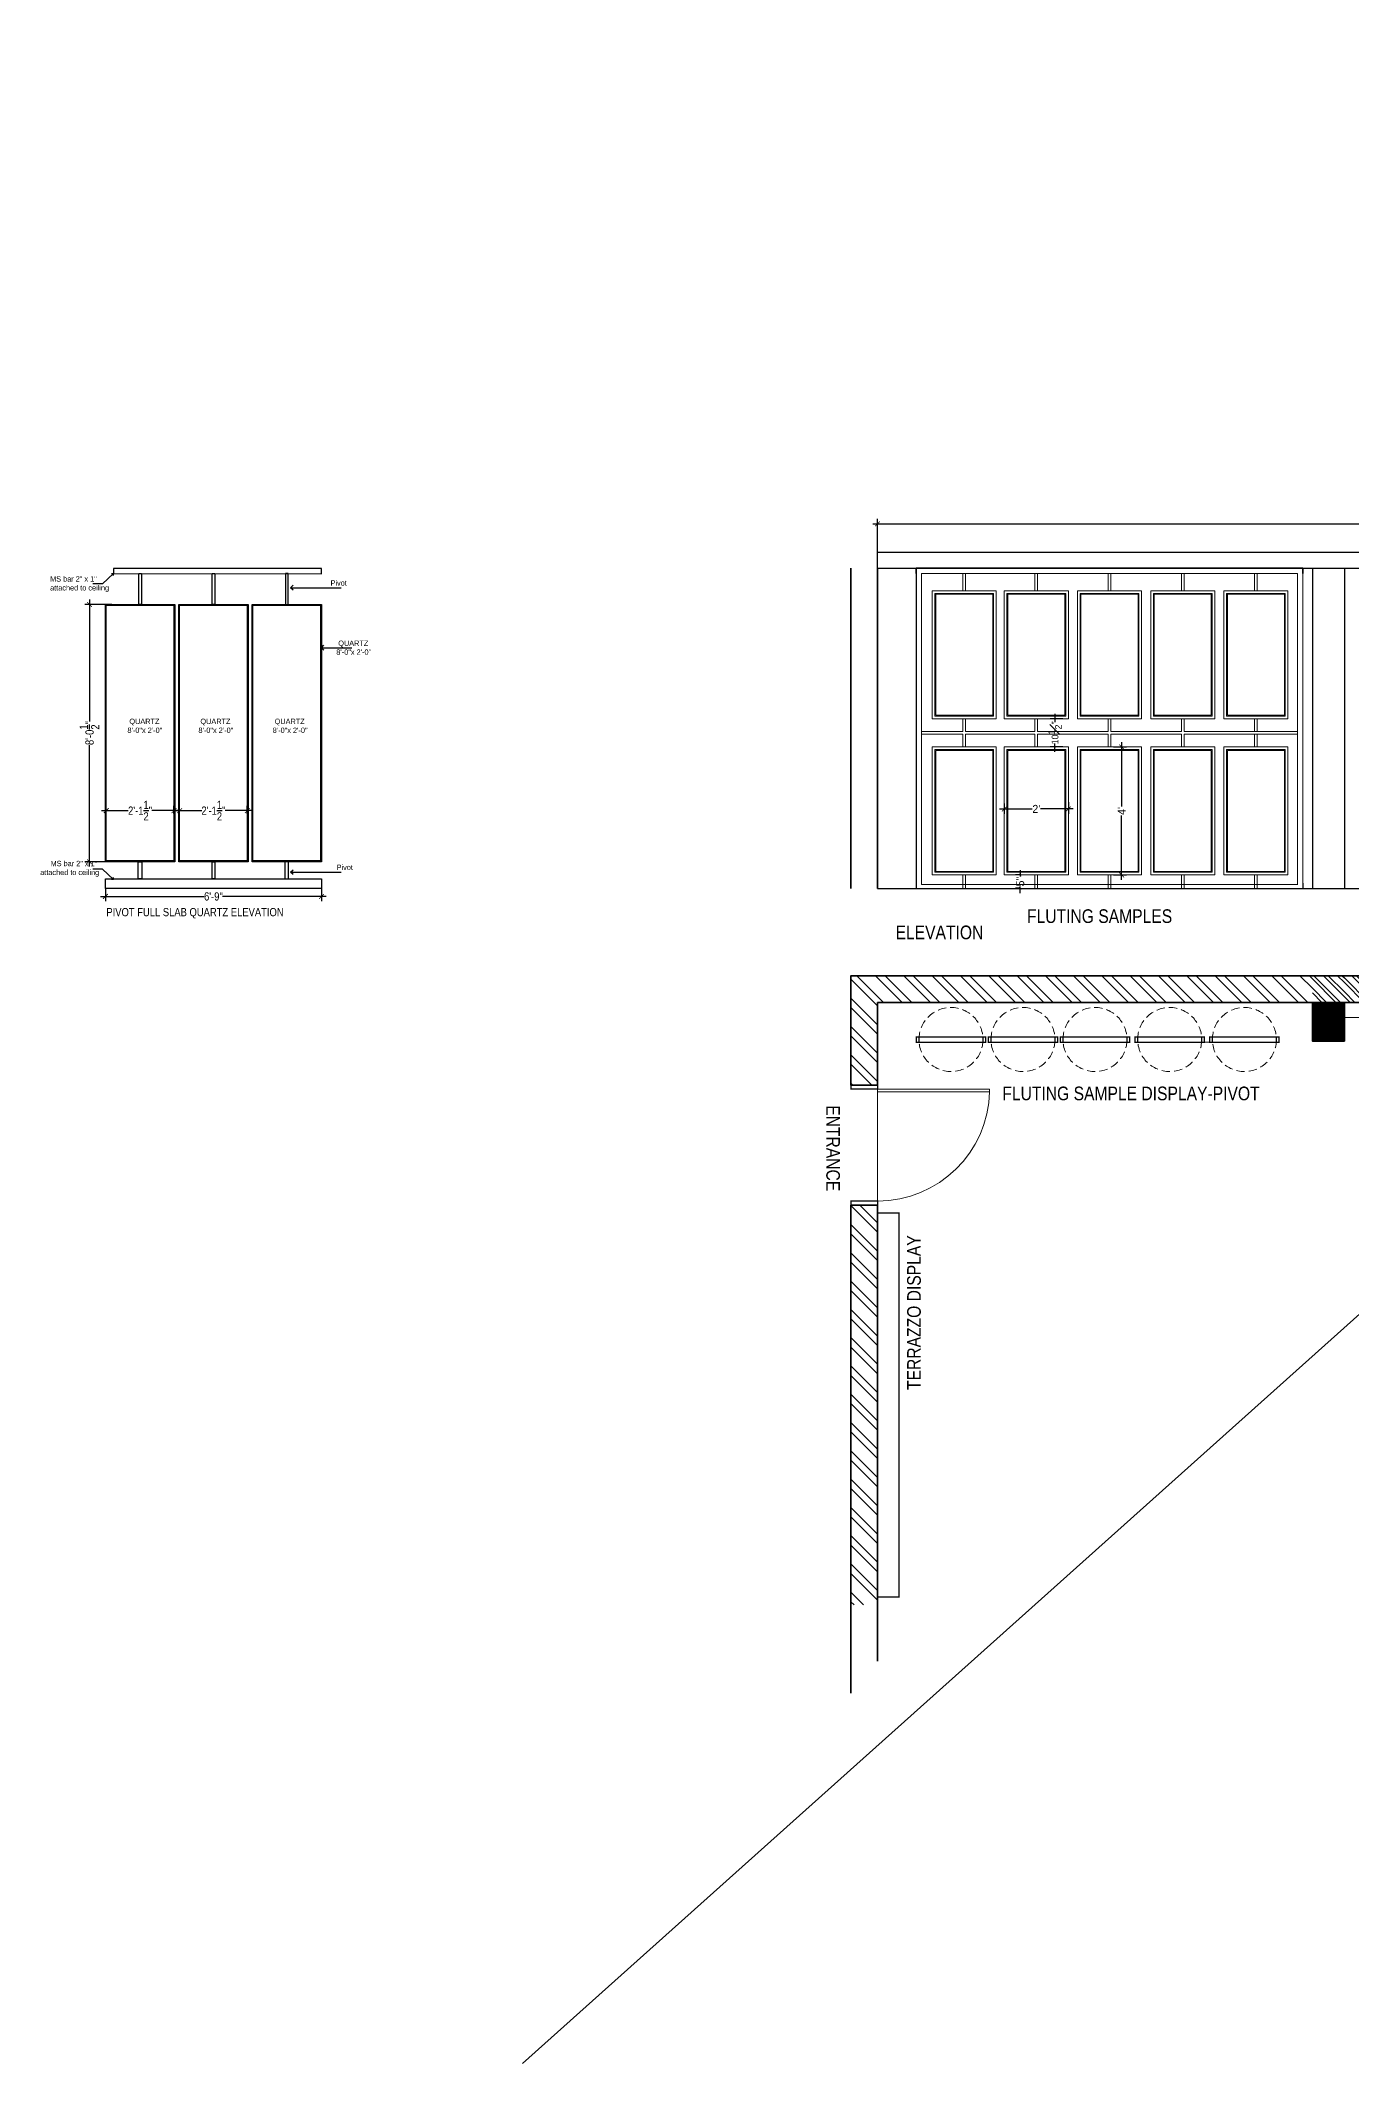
# Model space of a CAD drawing. Header units: inches. Extents: x -109431 to 29005, y -34715 to -1756.
# Drawn here: x -48911 to -48419, y -12367 to -11608 of the extents above; entities that cross this region are included whole.
import ezdxf

# ---------------------------------------------------------------- set-up
doc = ezdxf.new("R2010")
doc.units = ezdxf.units.IN
doc.header["$LTSCALE"] = 0.05
doc.header["$MEASUREMENT"] = 0
doc.header["$PDMODE"] = 3
doc.header["$PDSIZE"] = -4
doc.linetypes.add('A2-XREF-115_FURN$0$HIDDEN', pattern=[0.375, 0.25, -0.125])
doc.linetypes.add('DASHED2', pattern=[0.375, 0.25, -0.125])
doc.layers.get('Defpoints').update_dxf_attribs({"linetype": 'DASHED2'})
for name, color, linetype in [('Civil Dimension - Text', 7, 'Continuous'), ('Column', 6, 'Continuous'), ('Eleavtion', 11, 'Continuous'), ('Flooring Layout', 7, 'Continuous'), ('Furniture text & dimension', 7, 'Continuous'), ('text', 4, 'Continuous')]:
    doc.layers.add(name, color=color, linetype=linetype)
for name, color, linetype, lineweight in [('FURNITURE', 1, 'Continuous', 18), ('hatch', 7, 'Continuous', 25), ('WALL', 7, 'Continuous', 35)]:
    doc.layers.add(name, color=color, linetype=linetype, lineweight=lineweight)
doc.styles.add('4MMOF3-8', font='ARIALN.TTF', dxfattribs={"height": 5.12})
doc.styles.add('9-128OF1-4', font='ARIALN.TTF', dxfattribs={"height": 3.0792})
doc.styles.add('ARIAL1', font='romans.shx', dxfattribs={"width": 0.85})
doc.styles.add('style2', font='stylu.ttf')
doc.dimstyles.new('DIM 1-4', dxfattribs={"dimtxt": 3.0792, "dimasz": 1.82, "dimexe": 1.82, "dimexo": 0, "dimgap": 0.09, "dimtad": 0, "dimzin": 0, "dimdsep": 46, "dimlunit": 4, "dimtxsty": '9-128OF1-4', "dimblk": 'ARCHTICK', "dimcen": 1.8125, "dimdle": 1.82, "dimclrd": 8, "dimclre": 8, "dimadec": 0, "dimazin": 0, "dimtfac": 1, "dimtofl": 0, "dimtmove": 0, "dimatfit": 3, "dimldrblk": 'OPEN90', "dimfxl": 1, "dimtolj": 1, "dimtzin": 0, "dimlwd": -1, "dimarcsym": 0})
pattern_1 = [(315, (-44216.4232, 72304.417), (2.65165043, 2.65165043), []), (315, (-44216.4232, 72302.6493), (2.65165043, 2.65165043), [])]

# ---------------------------------------------------------------- blocks, each defined once
blk = doc.blocks.new('_ArchTick')
at = {"color": 0, "const_width": 0.15}
blk.add_lwpolyline([(-0.5, -0.5), (0.5, 0.5)], dxfattribs=at)
blk = doc.blocks.new('*D405')
at = {"layer": 'Defpoints', "color": 0, "ltscale": 50, "transparency": 16777216}
for p in [(-48549.47, -11894.35), (-48525.47, -11893.85), (-48525.47, -11896.35)]:
    blk.add_point(p, dxfattribs=at)
at = {"layer": 'Furniture text & dimension', "color": 8, "ltscale": 50, "transparency": 16777216}
for p, q in [((-48551.29, -11896.35), (-48539.04, -11896.35)), ((-48523.65, -11896.35), (-48535.9, -11896.35))]:
    blk.add_line(p, q, dxfattribs=at)
at = {"layer": 'Furniture text & dimension', "color": 8, "lineweight": -2, "ltscale": 50, "transparency": 16777216}
for p, q in [((-48549.47, -11894.35), (-48549.47, -11898.17)), ((-48525.47, -11893.85), (-48525.47, -11898.17))]:
    blk.add_line(p, q, dxfattribs=at)
at = {"layer": 'Furniture text & dimension', "color": 8, "ltscale": 50, "transparency": 16777216, "xscale": 1.82, "yscale": 1.82, "zscale": 1.82, "rotation": 180}
blk.add_blockref('_ArchTick', (-48549.47, -11896.35), dxfattribs=at)
at = {"layer": 'Furniture text & dimension', "color": 8, "ltscale": 50, "transparency": 16777216, "xscale": 1.82, "yscale": 1.82, "zscale": 1.82}
blk.add_blockref('_ArchTick', (-48525.47, -11896.35), dxfattribs=at)
at = {"layer": 'Furniture text & dimension', "color": 0, "lineweight": 15, "ltscale": 50, "transparency": 16777216, "insert": (-48537.47, -11896.35), "char_height": 3, "attachment_point": 5, "style": 'style2'}
blk.add_mtext("\\A1;2'", dxfattribs=at)
blk = doc.blocks.new('_Open90')
at = {"color": 0, "linetype": 'ByBlock', "lineweight": -2}
for p, q in [((0, 0), (-1, 0)), ((-0.5, 0.5), (0, 0)), ((0, 0), (-0.5, -0.5))]:
    blk.add_line(p, q, dxfattribs=at)
blk = doc.blocks.new('*D406')
at = {"layer": 'Defpoints', "color": 0, "ltscale": 50, "transparency": 16777216}
for p in [(-48527.49, -11862.57), (-48530.49, -11873.12), (-48527.49, -11873.12)]:
    blk.add_point(p, dxfattribs=at)
at = {"layer": 'Furniture text & dimension', "color": 8, "lineweight": -2, "ltscale": 50, "transparency": 16777216}
for p, q in [((-48527.49, -11862.57), (-48532.31, -11862.57)), ((-48527.49, -11873.12), (-48532.31, -11873.12))]:
    blk.add_line(p, q, dxfattribs=at)
at = {"layer": 'Furniture text & dimension', "color": 8, "ltscale": 50, "transparency": 16777216}
for p, q in [((-48530.49, -11860.75), (-48530.49, -11863.89)), ((-48530.49, -11874.94), (-48530.49, -11871.8))]:
    blk.add_line(p, q, dxfattribs=at)
at = {"layer": 'Furniture text & dimension', "color": 8, "ltscale": 50, "transparency": 16777216, "xscale": 0.5, "yscale": 0.5, "zscale": 0.5}
for p, rotation in [((-48530.49, -11862.57), 90), ((-48530.49, -11873.12), 270)]:
    blk.add_blockref('_ArchTick', p, dxfattribs=dict(at, rotation=rotation))
at = {"layer": 'Furniture text & dimension', "color": 0, "lineweight": 15, "ltscale": 50, "transparency": 16777216, "insert": (-48530.49, -11867.85), "char_height": 3, "attachment_point": 5, "rotation": 90, "style": 'style2'}
blk.add_mtext('\\A1;{\\H0.83333x;10{\\H1x;\\S1#2;}"}', dxfattribs=at)
blk = doc.blocks.new('*D407')
at = {"layer": 'Defpoints', "color": 0, "ltscale": 50, "transparency": 16777216}
for p in [(-48508.49, -11873.12), (-48508.49, -11921.12), (-48505.49, -11921.12)]:
    blk.add_point(p, dxfattribs=at)
at = {"layer": 'Furniture text & dimension', "color": 8, "lineweight": -2, "ltscale": 50, "transparency": 16777216}
for p, q in [((-48508.49, -11873.12), (-48503.67, -11873.12)), ((-48508.49, -11921.12), (-48503.67, -11921.12))]:
    blk.add_line(p, q, dxfattribs=at)
at = {"layer": 'Furniture text & dimension', "color": 8, "ltscale": 50, "transparency": 16777216}
for p, q in [((-48505.49, -11871.3), (-48505.49, -11895.4)), ((-48505.49, -11922.94), (-48505.49, -11898.83))]:
    blk.add_line(p, q, dxfattribs=at)
at = {"layer": 'Furniture text & dimension', "color": 8, "ltscale": 50, "transparency": 16777216, "xscale": 1.82, "yscale": 1.82, "zscale": 1.82}
for p, rotation in [((-48505.49, -11873.12), 90), ((-48505.49, -11921.12), 270)]:
    blk.add_blockref('_ArchTick', p, dxfattribs=dict(at, rotation=rotation))
at = {"layer": 'Furniture text & dimension', "color": 0, "lineweight": 15, "ltscale": 50, "transparency": 16777216, "insert": (-48505.49, -11897.12), "char_height": 3, "attachment_point": 5, "rotation": 90, "style": 'style2'}
blk.add_mtext("\\A1;4'", dxfattribs=at)
blk = doc.blocks.new('*D408')
at = {"layer": 'Defpoints', "color": 0, "ltscale": 50, "transparency": 16777216}
for p in [(-48543.49, -11921.12), (-48543.49, -11926.1), (-48543.49, -11926.1)]:
    blk.add_point(p, dxfattribs=at)
at = {"layer": 'Furniture text & dimension', "color": 8, "lineweight": -2, "ltscale": 50, "transparency": 16777216}
for p, q in [((-48543.49, -11921.12), (-48545.31, -11921.12)), ((-48543.49, -11926.1), (-48545.31, -11926.1))]:
    blk.add_line(p, q, dxfattribs=at)
at = {"layer": 'Furniture text & dimension', "color": 8, "ltscale": 50, "transparency": 16777216}
for p, q in [((-48543.49, -11919.3), (-48543.49, -11921.71)), ((-48543.49, -11927.92), (-48543.49, -11925.5))]:
    blk.add_line(p, q, dxfattribs=at)
for p, rotation in [((-48543.49, -11921.12), 90), ((-48543.49, -11926.1), 270)]:
    blk.add_blockref('_ArchTick', p, dxfattribs=dict(at, rotation=rotation))
at = {"layer": 'Furniture text & dimension', "color": 0, "lineweight": 15, "ltscale": 50, "transparency": 16777216, "insert": (-48543.49, -11923.61), "char_height": 3, "attachment_point": 5, "rotation": 90, "style": 'style2'}
blk.add_mtext('\\A1;5"', dxfattribs=at)
blk = doc.blocks.new('*D414')
at = {"layer": 'Defpoints', "color": 0, "ltscale": 50, "transparency": 16777216}
for p in [(-47995.68, -11789.46), (-47995.68, -11806.15), (-48596.98, -11820.44)]:
    blk.add_point(p, dxfattribs=at)
at = {"layer": 'Furniture text & dimension', "color": 8, "ltscale": 50, "transparency": 16777216}
for p, q in [((-48598.8, -11789.46), (-48304.35, -11789.46)), ((-47993.86, -11789.46), (-48288.3, -11789.46))]:
    blk.add_line(p, q, dxfattribs=at)
at = {"layer": 'Furniture text & dimension', "color": 8, "lineweight": -2, "ltscale": 50, "transparency": 16777216}
for p, q in [((-48596.98, -11820.44), (-48596.98, -11787.64)), ((-47995.68, -11806.15), (-47995.68, -11787.64))]:
    blk.add_line(p, q, dxfattribs=at)
at = {"layer": 'Furniture text & dimension', "color": 8, "ltscale": 50, "transparency": 16777216, "xscale": 1.82, "yscale": 1.82, "zscale": 1.82, "rotation": 180}
blk.add_blockref('_ArchTick', (-48596.98, -11789.46), dxfattribs=at)
at = {"layer": 'Furniture text & dimension', "color": 8, "ltscale": 50, "transparency": 16777216, "xscale": 1.82, "yscale": 1.82, "zscale": 1.82}
blk.add_blockref('_ArchTick', (-47995.68, -11789.46), dxfattribs=at)
at = {"layer": 'Furniture text & dimension', "color": 0, "lineweight": 15, "ltscale": 50, "transparency": 16777216, "insert": (-48296.33, -11789.46), "char_height": 3, "attachment_point": 5, "style": 'style2'}
blk.add_mtext('\\A1;50\'-1{\\H1x;\\S1#4;}"', dxfattribs=at)
blk = doc.blocks.new('*D453')
at = {"layer": 'Civil Dimension - Text', "color": 8, "ltscale": 50, "transparency": 16777216}
for p, q in [((-48887.99, -11897), (-48877.88, -11897)), ((-48858.97, -11897), (-48869.09, -11897))]:
    blk.add_line(p, q, dxfattribs=at)
at = {"layer": 'Civil Dimension - Text', "color": 8, "lineweight": -2, "ltscale": 50, "transparency": 16777216}
for p, q in [((-48886.17, -11898.13), (-48886.17, -11895.18)), ((-48860.79, -11898.13), (-48860.79, -11895.18))]:
    blk.add_line(p, q, dxfattribs=at)
at = {"layer": 'Defpoints', "color": 0, "ltscale": 50, "transparency": 16777216}
for p in [(-48886.17, -11897), (-48886.17, -11898.13), (-48860.79, -11898.13)]:
    blk.add_point(p, dxfattribs=at)
at = {"layer": 'Civil Dimension - Text', "color": 8, "ltscale": 50, "transparency": 16777216, "xscale": 1.82, "yscale": 1.82, "zscale": 1.82, "rotation": 180}
blk.add_blockref('_ArchTick', (-48886.17, -11897), dxfattribs=at)
at = {"layer": 'Civil Dimension - Text', "color": 8, "ltscale": 50, "transparency": 16777216, "xscale": 1.82, "yscale": 1.82, "zscale": 1.82}
blk.add_blockref('_ArchTick', (-48860.79, -11897), dxfattribs=at)
at = {"layer": 'Civil Dimension - Text', "color": 0, "ltscale": 50, "transparency": 16777216, "insert": (-48873.48, -11897), "char_height": 3.0792, "attachment_point": 5, "style": '9-128OF1-4'}
blk.add_mtext('\\A1;2\'-1{\\H1x;\\S1/2;}"', dxfattribs=at)
blk = doc.blocks.new('*D454')
at = {"layer": 'Civil Dimension - Text', "color": 8, "ltscale": 50, "transparency": 16777216}
for p, q in [((-48892.42, -11817.85), (-48892.42, -11863.55)), ((-48892.42, -11917.99), (-48892.42, -11872.3))]:
    blk.add_line(p, q, dxfattribs=at)
at = {"layer": 'Civil Dimension - Text', "color": 8, "lineweight": -2, "ltscale": 50, "transparency": 16777216}
for p, q in [((-48884.12, -11819.67), (-48894.24, -11819.67)), ((-48884.12, -11916.17), (-48894.24, -11916.17))]:
    blk.add_line(p, q, dxfattribs=at)
at = {"layer": 'Defpoints', "color": 0, "ltscale": 50, "transparency": 16777216}
for p in [(-48884.12, -11819.67), (-48892.42, -11916.17), (-48884.12, -11916.17)]:
    blk.add_point(p, dxfattribs=at)
at = {"layer": 'Civil Dimension - Text', "color": 8, "ltscale": 50, "transparency": 16777216, "xscale": 1.82, "yscale": 1.82, "zscale": 1.82}
for p, rotation in [((-48892.42, -11819.67), 90), ((-48892.42, -11916.17), 270)]:
    blk.add_blockref('_ArchTick', p, dxfattribs=dict(at, rotation=rotation))
at = {"layer": 'Civil Dimension - Text', "color": 0, "ltscale": 50, "transparency": 16777216, "insert": (-48892.42, -11867.92), "char_height": 3.0792, "attachment_point": 5, "rotation": 90, "style": '9-128OF1-4'}
blk.add_mtext('\\A1;8\'-0{\\H1x;\\S1/2;}"', dxfattribs=at)
blk = doc.blocks.new('*D455')
at = {"layer": 'Civil Dimension - Text', "color": 8, "ltscale": 50, "transparency": 16777216}
for p, q in [((-48888.3, -11929.18), (-48849.44, -11929.18)), ((-48803.66, -11929.18), (-48842.53, -11929.18))]:
    blk.add_line(p, q, dxfattribs=at)
at = {"layer": 'Civil Dimension - Text', "color": 8, "lineweight": -2, "ltscale": 50, "transparency": 16777216}
for p, q in [((-48886.48, -11926.15), (-48886.48, -11931)), ((-48805.48, -11926.15), (-48805.48, -11931))]:
    blk.add_line(p, q, dxfattribs=at)
at = {"layer": 'Defpoints', "color": 0, "ltscale": 50, "transparency": 16777216}
for p in [(-48886.48, -11926.15), (-48805.48, -11926.15), (-48805.48, -11929.18)]:
    blk.add_point(p, dxfattribs=at)
at = {"layer": 'Civil Dimension - Text', "color": 8, "ltscale": 50, "transparency": 16777216, "xscale": 1.82, "yscale": 1.82, "zscale": 1.82, "rotation": 180}
blk.add_blockref('_ArchTick', (-48886.48, -11929.18), dxfattribs=at)
at = {"layer": 'Civil Dimension - Text', "color": 8, "ltscale": 50, "transparency": 16777216, "xscale": 1.82, "yscale": 1.82, "zscale": 1.82}
blk.add_blockref('_ArchTick', (-48805.48, -11929.18), dxfattribs=at)
at = {"layer": 'Civil Dimension - Text', "color": 0, "ltscale": 50, "transparency": 16777216, "insert": (-48845.98, -11929.18), "char_height": 3.079, "attachment_point": 5, "style": '9-128OF1-4'}
blk.add_mtext('\\A1;6\'-9"', dxfattribs=at)
blk = doc.blocks.new('*D458')
at = {"layer": 'Civil Dimension - Text', "color": 8, "ltscale": 50, "transparency": 16777216}
for p, q in [((-48860.49, -11897), (-48850.38, -11897)), ((-48831.47, -11897), (-48841.59, -11897))]:
    blk.add_line(p, q, dxfattribs=at)
at = {"layer": 'Civil Dimension - Text', "color": 8, "lineweight": -2, "ltscale": 50, "transparency": 16777216}
for p, q in [((-48858.67, -11898.13), (-48858.67, -11895.18)), ((-48833.29, -11898.13), (-48833.29, -11895.18))]:
    blk.add_line(p, q, dxfattribs=at)
at = {"layer": 'Defpoints', "color": 0, "ltscale": 50, "transparency": 16777216}
for p in [(-48858.67, -11897), (-48858.67, -11898.13), (-48833.29, -11898.13)]:
    blk.add_point(p, dxfattribs=at)
at = {"layer": 'Civil Dimension - Text', "color": 8, "ltscale": 50, "transparency": 16777216, "xscale": 1.82, "yscale": 1.82, "zscale": 1.82, "rotation": 180}
blk.add_blockref('_ArchTick', (-48858.67, -11897), dxfattribs=at)
at = {"layer": 'Civil Dimension - Text', "color": 8, "ltscale": 50, "transparency": 16777216, "xscale": 1.82, "yscale": 1.82, "zscale": 1.82}
blk.add_blockref('_ArchTick', (-48833.29, -11897), dxfattribs=at)
at = {"layer": 'Civil Dimension - Text', "color": 0, "ltscale": 50, "transparency": 16777216, "insert": (-48845.98, -11897), "char_height": 3.0792, "attachment_point": 5, "style": '9-128OF1-4'}
blk.add_mtext('\\A1;2\'-1{\\H1x;\\S1/2;}"', dxfattribs=at)

msp = doc.modelspace()

# ---------------------------------------------------------------- hatches: boundary and pattern name
at = {"layer": 'Column', "ltscale": 0.25}
h = msp.add_hatch(dxfattribs=at)
h.set_pattern_fill('ANSI31', color=1, angle=270)
h.set_pattern_definition([(315, (6236.23921, 0), (0.08838834765, 0.08838834765), [])])
h.paths.add_polyline_path([(-48421.9757, -11983.38316), (-48421.9757, -11968.88316), (-48433.9757, -11968.88316), (-48433.9757, -11983.38316)])
at = {"layer": 'hatch', "ltscale": 0.25}
h = msp.add_hatch(dxfattribs=at)
h.set_pattern_fill('ANSI32', color=8, scale=20, angle=270)
h.paths.add_polyline_path([(-48433.9757, -11968.88316), (-48433.9757, -11958.88316), (-48606.9757, -11958.88316), (-48606.9757, -11999.88316), (-48596.9757, -11999.88316), (-48596.9757, -11968.88316)])
h = msp.add_hatch(dxfattribs=at)
h.set_pattern_fill('ANSI32', color=8, scale=10, angle=270)
h.set_pattern_definition(pattern_1)
h.paths.add_polyline_path([(-48421.9757, -11968.88316), (-48421.9757, -11958.88316), (-48433.9757, -11958.88316), (-48433.9757, -11968.88316)])
h = msp.add_hatch(dxfattribs=at)
h.set_pattern_fill('ANSI32', color=8, scale=10, angle=270)
h.set_pattern_definition(pattern_1)
h.paths.add_polyline_path([(-48225.76563, -11968.88316), (-48225.76563, -11958.88316), (-48361.4757, -11958.88316), (-48402.9757, -11958.88316), (-48421.9757, -11958.88316), (-48421.9757, -11968.88316), (-48402.9757, -11968.88316), (-48361.4757, -11968.88316)])
h = msp.add_hatch(dxfattribs=at)
h.set_pattern_fill('ANSI32', color=8, scale=20, angle=270)
h.paths.add_polyline_path([(-48596.9757, -12194.71794), (-48596.9757, -12044.88316), (-48606.9757, -12044.88316), (-48606.9757, -12194.77885)])

# ---------------------------------------------------------------- linework, layer by layer
at = {"ltscale": 50}
for points in [[(-48883.48224, -11808.11695), (-48805.48224, -11808.16556), (-48805.48224, -11806.27251), (-48883.48224, -11806.2239)], [(-48872.98224, -11808.11695), (-48872.98224, -11819.67043), (-48873.98224, -11819.67043), (-48873.98224, -11808.11695)], [(-48845.48224, -11808.11695), (-48845.48224, -11819.67043), (-48846.48224, -11819.67043), (-48846.48224, -11808.11695)], [(-48818.98224, -11808.11695), (-48818.98224, -11819.67043), (-48817.98224, -11819.67043), (-48817.98224, -11808.11695)], [(-48886.48224, -11819.67043), (-48860.48224, -11819.67043), (-48860.48224, -11916.17043), (-48886.48224, -11916.17043)], [(-48886.17224, -11819.98043), (-48860.79224, -11819.98043), (-48860.79224, -11915.86043), (-48886.17224, -11915.86043)], [(-48858.98224, -11819.67043), (-48832.98224, -11819.67043), (-48832.98224, -11916.17043), (-48858.98224, -11916.17043)], [(-48858.67224, -11819.98043), (-48833.29224, -11819.98043), (-48833.29224, -11915.86043), (-48858.67224, -11915.86043)], [(-48831.48224, -11819.67043), (-48805.48224, -11819.67043), (-48805.48224, -11916.17043), (-48831.48224, -11916.17043)], [(-48831.17224, -11819.98043), (-48805.79224, -11819.98043), (-48805.79224, -11915.86043), (-48831.17224, -11915.86043)], [(-48874.15153, -11916.17043), (-48872.81295, -11916.17043), (-48872.81295, -11922.58366), (-48874.15153, -11922.58366)], [(-48845.48224, -11916.17043), (-48845.48224, -11922.58366), (-48846.48224, -11922.58366), (-48846.48224, -11916.17043)], [(-48817.81295, -11916.17043), (-48819.15153, -11916.17043), (-48819.15153, -11922.58366), (-48817.81295, -11922.58366)], [(-48886.48224, -11922.58366), (-48805.48224, -11922.58366), (-48805.48224, -11926.14599), (-48886.48224, -11926.14599)]]:
    msp.add_lwpolyline(points, close=True, dxfattribs=at)
at = {"layer": 'Eleavtion', "ltscale": 50}
for p, q in [((-48596.9757, -11800.14599), (-47995.6794, -11800.14599)), ((-48596.9757, -11806.14599), (-47995.6794, -11806.14599)), ((-48433.9757, -11806.14599), (-48433.9757, -11926.14599)), ((-48421.9757, -11806.14599), (-48421.9757, -11926.14599)), ((-48596.9757, -11926.14599), (-47995.6794, -11926.14599))]:
    msp.add_line(p, q, dxfattribs=at)
at = {"layer": 'Eleavtion', "color": 30, "ltscale": 50, "true_color": 0xf26722}
msp.add_line((-48582.46539, -11808.14599), (-48582.46539, -11926.14599), dxfattribs=at)
at = {"layer": 'FURNITURE', "color": 30, "ltscale": 50, "true_color": 0xf26722}
for p, q in [((-48580.46539, -11924.64599), (-48580.46539, -11808.14599)), ((-48564.96866, -11814.57422), (-48564.96866, -11808.09562)), ((-48563.96866, -11814.57422), (-48563.96866, -11808.09562)), ((-48537.96866, -11814.57422), (-48537.96866, -11808.09562)), ((-48536.96866, -11814.57422), (-48536.96866, -11808.09562)), ((-48510.53372, -11814.57422), (-48510.53372, -11808.09562)), ((-48509.53372, -11814.57422), (-48509.53372, -11808.09562)), ((-48483.09878, -11814.57422), (-48483.09878, -11808.09562)), ((-48482.09878, -11814.57422), (-48482.09878, -11808.09562)), ((-48455.66385, -11814.57422), (-48455.66385, -11808.09562)), ((-48454.66385, -11814.57422), (-48454.66385, -11808.09562)), ((-48439.60205, -11924.64599), (-48439.60205, -11808.14599)), ((-48437.60205, -11806.14599), (-48437.60205, -11926.14599)), ((-48564.96866, -11862.57422), (-48564.96866, -11867.34562)), ((-48563.96866, -11862.57422), (-48563.96866, -11867.34562)), ((-48537.96866, -11862.57422), (-48537.96866, -11867.34562)), ((-48536.96866, -11862.57422), (-48536.96866, -11867.34562)), ((-48510.53372, -11862.57422), (-48510.53372, -11867.34562)), ((-48509.53372, -11862.57422), (-48509.53372, -11867.34562)), ((-48483.09878, -11862.57422), (-48483.09878, -11867.34562)), ((-48482.09878, -11862.57422), (-48482.09878, -11867.34562)), ((-48455.66385, -11862.57422), (-48455.66385, -11867.34562)), ((-48454.66385, -11862.57422), (-48454.66385, -11867.34562)), ((-48564.96866, -11867.34562), (-48580.46866, -11867.34562)), ((-48564.96866, -11868.34562), (-48580.46866, -11868.34562)), ((-48564.96866, -11868.34562), (-48564.96866, -11873.11702)), ((-48537.96866, -11867.34562), (-48563.96866, -11867.34562)), ((-48563.96866, -11868.34562), (-48563.96866, -11873.11702)), ((-48537.96866, -11868.34562), (-48563.96866, -11868.34562)), ((-48537.96866, -11868.34562), (-48537.96866, -11873.11702)), ((-48510.53372, -11867.34562), (-48536.96866, -11867.34562)), ((-48536.96866, -11868.34562), (-48536.96866, -11873.11702)), ((-48510.53372, -11868.34562), (-48536.96866, -11868.34562)), ((-48510.53372, -11868.34562), (-48510.53372, -11873.11702)), ((-48483.09878, -11867.34562), (-48509.53372, -11867.34562)), ((-48509.53372, -11868.34562), (-48509.53372, -11873.11702)), ((-48483.09878, -11868.34562), (-48509.53372, -11868.34562)), ((-48483.09878, -11868.34562), (-48483.09878, -11873.11702)), ((-48439.59878, -11867.34562), (-48482.09878, -11867.34562)), ((-48482.09878, -11868.34562), (-48482.09878, -11873.11702)), ((-48439.59878, -11868.34562), (-48482.09878, -11868.34562)), ((-48455.66385, -11868.34562), (-48455.66385, -11873.11702)), ((-48454.66385, -11868.34562), (-48454.66385, -11873.11702)), ((-48564.96866, -11921.11702), (-48564.96866, -11926.09562)), ((-48563.96866, -11921.11702), (-48563.96866, -11926.09562)), ((-48537.96866, -11921.11702), (-48537.96866, -11926.09562)), ((-48536.96866, -11921.11702), (-48536.96866, -11926.09562)), ((-48510.53372, -11921.11702), (-48510.53372, -11926.09562)), ((-48509.53372, -11921.11702), (-48509.53372, -11926.09562)), ((-48483.09878, -11921.11702), (-48483.09878, -11926.09562)), ((-48482.09878, -11921.11702), (-48482.09878, -11926.09562)), ((-48455.66385, -11921.11702), (-48455.66385, -11926.09562)), ((-48454.66385, -11921.11702), (-48454.66385, -11926.09562))]:
    msp.add_line(p, q, dxfattribs=at)
at = {"layer": 'FURNITURE', "color": 30, "ltscale": 50}
for p, q in [((-48580.46539, -11808.14599), (-48439.60205, -11808.14599)), ((-48580.46866, -11867.34562), (-48580.46866, -11868.34562)), ((-48439.59878, -11867.34562), (-48439.59878, -11868.34562)), ((-48439.46349, -11924.64599), (-48580.49063, -11924.64599))]:
    msp.add_line(p, q, dxfattribs=at)
at = {"layer": 'FURNITURE', "ltscale": 50}
for p, q in [((-48596.9757, -11968.88316), (-48433.9757, -11968.88316)), ((-48472.4757, -11983.813), (-48474.4757, -11983.813)), ((-48596.9757, -12001.38316), (-48554.9757, -12001.38316)), ((-48596.9757, -12001.38316), (-48596.9757, -12043.38316)), ((-48554.9757, -12002.38316), (-48596.9757, -12002.38316)), ((-48554.9757, -12001.38316), (-48554.9757, -12002.38316))]:
    msp.add_line(p, q, dxfattribs=at)
at = {"layer": 'FURNITURE', "color": 30, "ltscale": 50, "true_color": 0xf26722}
for points in [[(-48576.46866, -11814.57422), (-48576.46866, -11862.57422), (-48552.46866, -11862.57422), (-48552.46866, -11814.57422)], [(-48575.46866, -11815.57422), (-48575.46866, -11861.57422), (-48553.46866, -11861.57422), (-48553.46866, -11815.57422)], [(-48575.15866, -11815.88422), (-48575.15866, -11861.26422), (-48553.77866, -11861.26422), (-48553.77866, -11815.88422)], [(-48549.46866, -11814.57422), (-48549.46866, -11862.57422), (-48525.46866, -11862.57422), (-48525.46866, -11814.57422)], [(-48548.46866, -11815.57422), (-48548.46866, -11861.57422), (-48526.46866, -11861.57422), (-48526.46866, -11815.57422)], [(-48548.15866, -11815.88422), (-48548.15866, -11861.26422), (-48526.77866, -11861.26422), (-48526.77866, -11815.88422)], [(-48522.03372, -11814.57422), (-48522.03372, -11862.57422), (-48498.03372, -11862.57422), (-48498.03372, -11814.57422)], [(-48521.03372, -11815.57422), (-48521.03372, -11861.57422), (-48499.03372, -11861.57422), (-48499.03372, -11815.57422)], [(-48520.72372, -11815.88422), (-48520.72372, -11861.26422), (-48499.34372, -11861.26422), (-48499.34372, -11815.88422)], [(-48494.59878, -11814.57422), (-48494.59878, -11862.57422), (-48470.59878, -11862.57422), (-48470.59878, -11814.57422)], [(-48493.59878, -11815.57422), (-48493.59878, -11861.57422), (-48471.59878, -11861.57422), (-48471.59878, -11815.57422)], [(-48493.28878, -11815.88422), (-48493.28878, -11861.26422), (-48471.90878, -11861.26422), (-48471.90878, -11815.88422)], [(-48467.16385, -11814.57422), (-48467.16385, -11862.57422), (-48443.16385, -11862.57422), (-48443.16385, -11814.57422)], [(-48466.16385, -11815.57422), (-48466.16385, -11861.57422), (-48444.16385, -11861.57422), (-48444.16385, -11815.57422)], [(-48465.85385, -11815.88422), (-48465.85385, -11861.26422), (-48444.47385, -11861.26422), (-48444.47385, -11815.88422)], [(-48576.46866, -11873.11702), (-48576.46866, -11921.11702), (-48552.46866, -11921.11702), (-48552.46866, -11873.11702)], [(-48575.46866, -11874.11702), (-48575.46866, -11920.11702), (-48553.46866, -11920.11702), (-48553.46866, -11874.11702)], [(-48575.15866, -11874.42702), (-48575.15866, -11919.80702), (-48553.77866, -11919.80702), (-48553.77866, -11874.42702)], [(-48549.46866, -11873.11702), (-48549.46866, -11921.11702), (-48525.46866, -11921.11702), (-48525.46866, -11873.11702)], [(-48548.46866, -11874.11702), (-48548.46866, -11920.11702), (-48526.46866, -11920.11702), (-48526.46866, -11874.11702)], [(-48548.15866, -11874.42702), (-48548.15866, -11919.80702), (-48526.77866, -11919.80702), (-48526.77866, -11874.42702)], [(-48522.03372, -11873.11702), (-48522.03372, -11921.11702), (-48498.03372, -11921.11702), (-48498.03372, -11873.11702)], [(-48521.03372, -11874.11702), (-48521.03372, -11920.11702), (-48499.03372, -11920.11702), (-48499.03372, -11874.11702)], [(-48520.72372, -11874.42702), (-48520.72372, -11919.80702), (-48499.34372, -11919.80702), (-48499.34372, -11874.42702)], [(-48494.59878, -11873.11702), (-48494.59878, -11921.11702), (-48470.59878, -11921.11702), (-48470.59878, -11873.11702)], [(-48493.59878, -11874.11702), (-48493.59878, -11920.11702), (-48471.59878, -11920.11702), (-48471.59878, -11874.11702)], [(-48493.28878, -11874.42702), (-48493.28878, -11919.80702), (-48471.90878, -11919.80702), (-48471.90878, -11874.42702)], [(-48467.16385, -11873.11702), (-48467.16385, -11921.11702), (-48443.16385, -11921.11702), (-48443.16385, -11873.11702)], [(-48466.16385, -11874.11702), (-48466.16385, -11920.11702), (-48444.16385, -11920.11702), (-48444.16385, -11874.11702)], [(-48465.85385, -11874.42702), (-48465.85385, -11919.80702), (-48444.47385, -11919.80702), (-48444.47385, -11874.42702)]]:
    msp.add_lwpolyline(points, close=True, dxfattribs=at)
for points in [[(-48582.46539, -11926.14599), (-48437.46349, -11926.14599), (-48437.46349, -11924.14599)], [(-48437.46349, -11926.14599), (-48582.46539, -11926.14599), (-48582.46539, -11924.14599)]]:
    msp.add_lwpolyline(points, dxfattribs=at)
at = {"layer": 'FURNITURE', "ltscale": 50}
msp.add_lwpolyline([(-48361.4757, -11968.88316), (-48421.9757, -11968.88316), (-48421.9757, -11974.53221), (-48361.4757, -11974.53221)], close=True, dxfattribs=at)
at = {"layer": 'FURNITURE', "ltscale": 50, "const_width": 0.5}
for points in [[(-48581.46539, -11983.813), (-48582.46539, -11983.813), (-48582.46539, -11981.813), (-48581.46539, -11981.813), (-48581.46539, -11983.813)], [(-48557.46539, -11983.813), (-48556.46539, -11983.813), (-48556.46539, -11981.813), (-48557.46539, -11981.813), (-48557.46539, -11983.813)], [(-48554.47054, -11983.813), (-48555.47054, -11983.813), (-48555.47054, -11981.813), (-48554.47054, -11981.813), (-48554.47054, -11983.813)], [(-48530.47054, -11983.813), (-48529.47054, -11983.813), (-48529.47054, -11981.813), (-48530.47054, -11981.813), (-48530.47054, -11983.813)], [(-48527.4757, -11983.813), (-48528.4757, -11983.813), (-48528.4757, -11981.813), (-48527.4757, -11981.813), (-48527.4757, -11983.813)], [(-48503.4757, -11983.813), (-48502.4757, -11983.813), (-48502.4757, -11981.813), (-48503.4757, -11981.813), (-48503.4757, -11983.813)], [(-48499.4757, -11983.813), (-48500.4757, -11983.813), (-48500.4757, -11981.813), (-48499.4757, -11981.813), (-48499.4757, -11983.813)], [(-48475.4757, -11983.813), (-48474.4757, -11983.813), (-48474.4757, -11981.813), (-48475.4757, -11981.813), (-48475.4757, -11983.813)], [(-48471.4757, -11983.813), (-48472.4757, -11983.813), (-48472.4757, -11981.813), (-48471.4757, -11981.813), (-48471.4757, -11983.813)], [(-48447.4757, -11983.813), (-48446.4757, -11983.813), (-48446.4757, -11981.813), (-48447.4757, -11981.813), (-48447.4757, -11983.813)], [(-48596.9757, -12001.38316), (-48606.9757, -12001.38316), (-48606.9757, -11999.88316), (-48596.9757, -11999.88316), (-48596.9757, -12001.38316)], [(-48596.9757, -12044.88316), (-48606.9757, -12044.88316), (-48606.9757, -12043.38316), (-48596.9757, -12043.38316), (-48596.9757, -12044.88316)], [(-48588.9757, -12191.88316), (-48596.9757, -12191.88316), (-48596.9757, -12047.88316), (-48588.9757, -12047.88316), (-48588.9757, -12191.88316)]]:
    msp.add_lwpolyline(points, dxfattribs=at)
for points in [[(-48581.46539, -11983.813), (-48557.46539, -11983.813), (-48557.46539, -11981.813), (-48581.46539, -11981.813)], [(-48554.47054, -11983.813), (-48530.47054, -11983.813), (-48530.47054, -11981.813), (-48554.47054, -11981.813)], [(-48527.4757, -11983.813), (-48503.4757, -11983.813), (-48503.4757, -11981.813), (-48527.4757, -11981.813)], [(-48475.4757, -11983.813), (-48499.4757, -11983.813), (-48499.4757, -11981.813), (-48475.4757, -11981.813)], [(-48447.4757, -11983.813), (-48471.4757, -11983.813), (-48471.4757, -11981.813), (-48447.4757, -11981.813)]]:
    msp.add_lwpolyline(points, close=True, dxfattribs=at)
at = {"layer": 'FURNITURE', "color": 252, "linetype": 'A2-XREF-115_FURN$0$HIDDEN', "ltscale": 250, "true_color": 0x939598}
for centre in [(-48569.46539, -11982.813), (-48542.47054, -11982.813), (-48515.4757, -11982.813), (-48487.4757, -11982.813), (-48459.4757, -11982.813)]:
    msp.add_circle(centre, 12, dxfattribs=at)
at = {"layer": 'FURNITURE', "ltscale": 50}
msp.add_arc((-48596.98422, -12001.36223), 42.02093, 270.0116194, 358.60782621, dxfattribs=at)
at = {"layer": 'WALL', "ltscale": 50}
for p, q in [((-48606.9757, -11806.14599), (-48606.9757, -11926.14599)), ((-48596.9757, -11806.14599), (-48596.9757, -11926.14599))]:
    msp.add_line(p, q, dxfattribs=at)
at = {"layer": 'WALL', "ltscale": 0.25}
msp.add_line((-48596.9757, -12044.88316), (-48596.9757, -12215.88316), dxfattribs=at)
at = {"layer": 'WALL', "color": 30, "ltscale": 50, "true_color": 0xf26722}
msp.add_lwpolyline([(-48437.60205, -11808.14599), (-48437.60205, -11806.14599), (-48582.46539, -11806.14599), (-48582.46539, -11808.14599)], dxfattribs=at)
at = {"layer": 'WALL', "color": 30, "lineweight": 13, "ltscale": 50, "true_color": 0xf26722}
msp.add_lwpolyline([(-48582.46539, -11808.14599), (-48582.46539, -11806.14599), (-48437.60205, -11806.14599), (-48437.60205, -11808.14599)], dxfattribs=at)
at = {"layer": 'WALL', "ltscale": 0.25}
for points in [[(-48606.9757, -11999.88316), (-48606.9757, -11958.88316), (-48421.9757, -11958.88316)], [(-48421.9757, -11958.88316), (-48402.9757, -11958.88316), (-48361.4757, -11958.88316), (-47985.6794, -11958.88316)], [(-48596.9757, -11999.88316), (-48596.9757, -11968.88316)], [(-48596.9757, -11968.88316), (-48421.9757, -11968.88316)], [(-48421.9757, -11968.88316), (-48402.9757, -11968.88316), (-48361.4757, -11968.88316), (-48211.4757, -11968.88316)], [(-48606.9757, -11999.88316), (-48596.9757, -11999.88316)], [(-48606.9757, -12044.88316), (-48596.9757, -12044.88316)], [(-48606.9757, -12044.88316), (-48606.9757, -12227.88316)]]:
    msp.add_lwpolyline(points, dxfattribs=at)
msp.add_lwpolyline([(-48433.9757, -11968.88316), (-48433.9757, -11983.38316), (-48421.9757, -11983.38316), (-48421.9757, -11968.88316)], close=True, dxfattribs=at)

# ---------------------------------------------------------------- texts
at = {"layer": 'FURNITURE', "ltscale": 50, "style": '9-128OF1-4'}
for s, width, insert, char_height, attachment_point in [('MS bar 2" x 1"\\Pattached to ceiling', 49.549101, (-48907.18697, -11809.11653), 2, 1), ('Pivot', 49.549101, (-48802.05968, -11810.63313), 2, 1), ('\\pi20.14495;QUARTZ\\P\\pi19.41916;8\'-0"x 2\'-0"', 49.549101, (-48819.32094, -11833.23516), 2, 1), ('\\pi20.14495;QUARTZ\\P\\pi19.41916;8\'-0"x 2\'-0"', 49.549101, (-48897.62505, -11862.53196), 2, 1), ('\\pi20.14495;QUARTZ\\P\\pi19.41916;8\'-0"x 2\'-0"', 49.549101, (-48871.0035, -11862.53196), 2, 1), ('\\pi20.14495;QUARTZ\\P\\pi19.41916;8\'-0"x 2\'-0"', 49.549101, (-48843.16422, -11862.53196), 2, 1), ('\\pi35.21077;MS bar 2" x 1"\\P\\pi31.31445;attached to ceiling', 49.549101, (-48942.22623, -11921.76436), 2, 7), ('Pivot', 49.549101, (-48799.77749, -11917.25561), 2, 1), ('\\pi9.24638;PIVOT FULL SLAB QUARTZ ELEVATION', 84.3783934, (-48895.3561, -11933.51226), 3.0792, 1)]:
    msp.add_mtext_dynamic_manual_height_columns(s, width=width, gutter_width=15.396, heights=[0], dxfattribs=dict(at, insert=insert, char_height=char_height, attachment_point=attachment_point))
at = {"layer": 'text', "ltscale": 50, "char_height": 5.12, "attachment_point": 4, "style": '4MMOF3-8'}
for s, insert in [('FLUTING SAMPLES', (-48540.95704, -11936.59657)), ('ELEVATION', (-48590.24732, -11942.69304)), ('FLUTING SAMPLE DISPLAY-PIVOT', (-48550.20941, -12003.06899))]:
    msp.add_mtext_dynamic_manual_height_columns(s, width=127.679357, gutter_width=15.396, heights=[0], dxfattribs=dict(at, insert=insert))
at = {"layer": 'text', "ltscale": 50, "insert": (-48583.30944, -12114.22274), "char_height": 5.12, "width": 66.2810962, "attachment_point": 4, "rotation": 90, "style": '4MMOF3-8'}
msp.add_mtext('TERRAZZO DISPLAY', dxfattribs=at)

# ---------------------------------------------------------------- dimensions: what is measured, and where the dimension line sits
at = {"layer": 'Civil Dimension - Text', "ltscale": 50}
dim = msp.add_linear_dim(base=(-48892.42142, -11916.17043), p1=(-48884.12289, -11819.67043), p2=(-48884.12289, -11916.17043), angle=90, dimstyle='DIM 1-4', override={"dimtmove": 1, "dimfxl": 0, "dimarcsym": 1}, dxfattribs=at)
dim.commit()
dim.dimension.update_dxf_attribs({"geometry": '*D454', "text_midpoint": (-48892.42142, -11867.92043)})
for base, p1, p2, picture, middle in [((-48886.17224, -11896.99517), (-48860.79224, -11898.1337), (-48886.17224, -11898.1337), '*D453', (-48873.48224, -11896.99517)), ((-48858.67224, -11896.99517), (-48833.29224, -11898.1337), (-48858.67224, -11898.1337), '*D458', (-48845.98224, -11896.99517)), ((-48805.48224, -11929.17755), (-48886.48224, -11926.14599), (-48805.48224, -11926.14599), '*D455', (-48845.98224, -11929.17755))]:
    dim = msp.add_linear_dim(base=base, p1=p1, p2=p2, dimstyle='DIM 1-4', override={"dimtmove": 1, "dimfxl": 0, "dimarcsym": 1}, dxfattribs=at)
    dim.commit()
    dim.dimension.update_dxf_attribs({"geometry": picture, "text_midpoint": middle})
at = {"layer": 'Furniture text & dimension', "lineweight": 15, "ltscale": 50}
for base, p1, p2, picture, middle in [((-47995.6794, -11789.45544), (-48596.9757, -11820.44143), (-47995.6794, -11806.14599), '*D414', (-48296.32755, -11789.45544)), ((-48525.46866, -11896.34562), (-48549.46866, -11894.34562), (-48525.46866, -11893.84562), '*D405', (-48537.46866, -11896.34562))]:
    dim = msp.add_linear_dim(base=base, p1=p1, p2=p2, dimstyle='DIM 1-4', override={"dimtxt": 3, "dimdec": 3, "dimtxsty": 'style2', "dimtdec": 3, "dimtmove": 1, "dimfxl": 0, "dimfrac": 1, "dimarcsym": 1}, dxfattribs=at)
    dim.commit()
    dim.dimension.update_dxf_attribs({"geometry": picture, "text_midpoint": middle})
dim = msp.add_linear_dim(base=(-48530.49063, -11873.11702), p1=(-48527.4939, -11862.57422), p2=(-48527.4939, -11873.11702), angle=90, text='{\\H0.83333x;<>}', dimstyle='DIM 1-4', override={"dimtxt": 3, "dimasz": 0.5, "dimdec": 3, "dimtxsty": 'style2', "dimtdec": 3, "dimtmove": 1, "dimfxl": 0, "dimfrac": 1, "dimarcsym": 1}, dxfattribs=at)
dim.commit()
dim.dimension.update_dxf_attribs({"geometry": '*D406', "text_midpoint": (-48530.49063, -11867.84562)})
for base, p1, p2, override, picture, middle in [((-48505.4939, -11921.11702), (-48508.4939, -11873.11702), (-48508.4939, -11921.11702), {"dimtxt": 3, "dimdec": 3, "dimtxsty": 'style2', "dimtdec": 3, "dimtmove": 1, "dimfxl": 0, "dimfrac": 1, "dimarcsym": 1}, '*D407', (-48505.4939, -11897.11702)), ((-48543.4939, -11926.09562), (-48543.4939, -11921.11702), (-48543.4939, -11926.09562), {"dimtxt": 3, "dimasz": 1, "dimdec": 3, "dimtxsty": 'style2', "dimtdec": 3, "dimtmove": 1, "dimfxl": 0, "dimfrac": 1, "dimarcsym": 1}, '*D408', (-48543.4939, -11923.60632))]:
    dim = msp.add_linear_dim(base=base, p1=p1, p2=p2, angle=90, dimstyle='DIM 1-4', override=override, dxfattribs=at)
    dim.commit()
    dim.dimension.update_dxf_attribs({"geometry": picture, "text_midpoint": middle})

# ---------------------------------------------------------------- leaders
at = {"layer": 'Civil Dimension - Text', "ltscale": 50}
for points in [[(-48883.48224, -11808.11695), (-48887.60446, -11811.99204), (-48891.18436, -11811.99204)], [(-48883.48224, -11922.76394), (-48887.60446, -11918.88885), (-48891.18436, -11918.88885)]]:
    msp.add_leader(points, dimstyle='DIM 1-4', override={"dimtxt": 75, "dimasz": 1, "dimdec": 1, "dimlunit": 2, "dimtxsty": 'ARIAL1', "dimclrt": 256, "dimtdec": 1, "dimfxl": 0, "dimarcsym": 1}, dxfattribs=at)
at = {"layer": 'Flooring Layout', "ltscale": 50}
for points in [[(-48817.03164, -11813.4223), (-48798.02203, -11813.4223)], [(-48805.48224, -11835.91709), (-48794.02528, -11835.91709)], [(-48817.03164, -11920.04478), (-48798.02203, -11920.04478)]]:
    msp.add_leader(points, dimstyle='DIM 1-4', override={"dimgap": 0.09, "dimtad": 0, "dimfxl": 0.1875, "dimtfill": 1, "dimarcsym": 1}, dxfattribs=at)

# ---------------------------------------------------------------- next in the draw order: texts
at = {"layer": 'text', "ltscale": 50, "insert": (-48613.69729, -12007.45289), "char_height": 5.12, "attachment_point": 4, "rotation": 270, "style": '4MMOF3-8', "bg_fill": 2}
msp.add_mtext_dynamic_manual_height_columns('ENTRANCE', width=56.1013147, gutter_width=15.396, heights=[26.39219], dxfattribs=at)

# ---------------------------------------------------------------- next in the draw order: linework, layer by layer
at = {"layer": 'Flooring Layout', "ltscale": 50}
msp.add_line((-47883.12978, -11608.2331), (-48730.08793, -12366.76428), dxfattribs=at)

doc.saveas('drawing.dxf')
